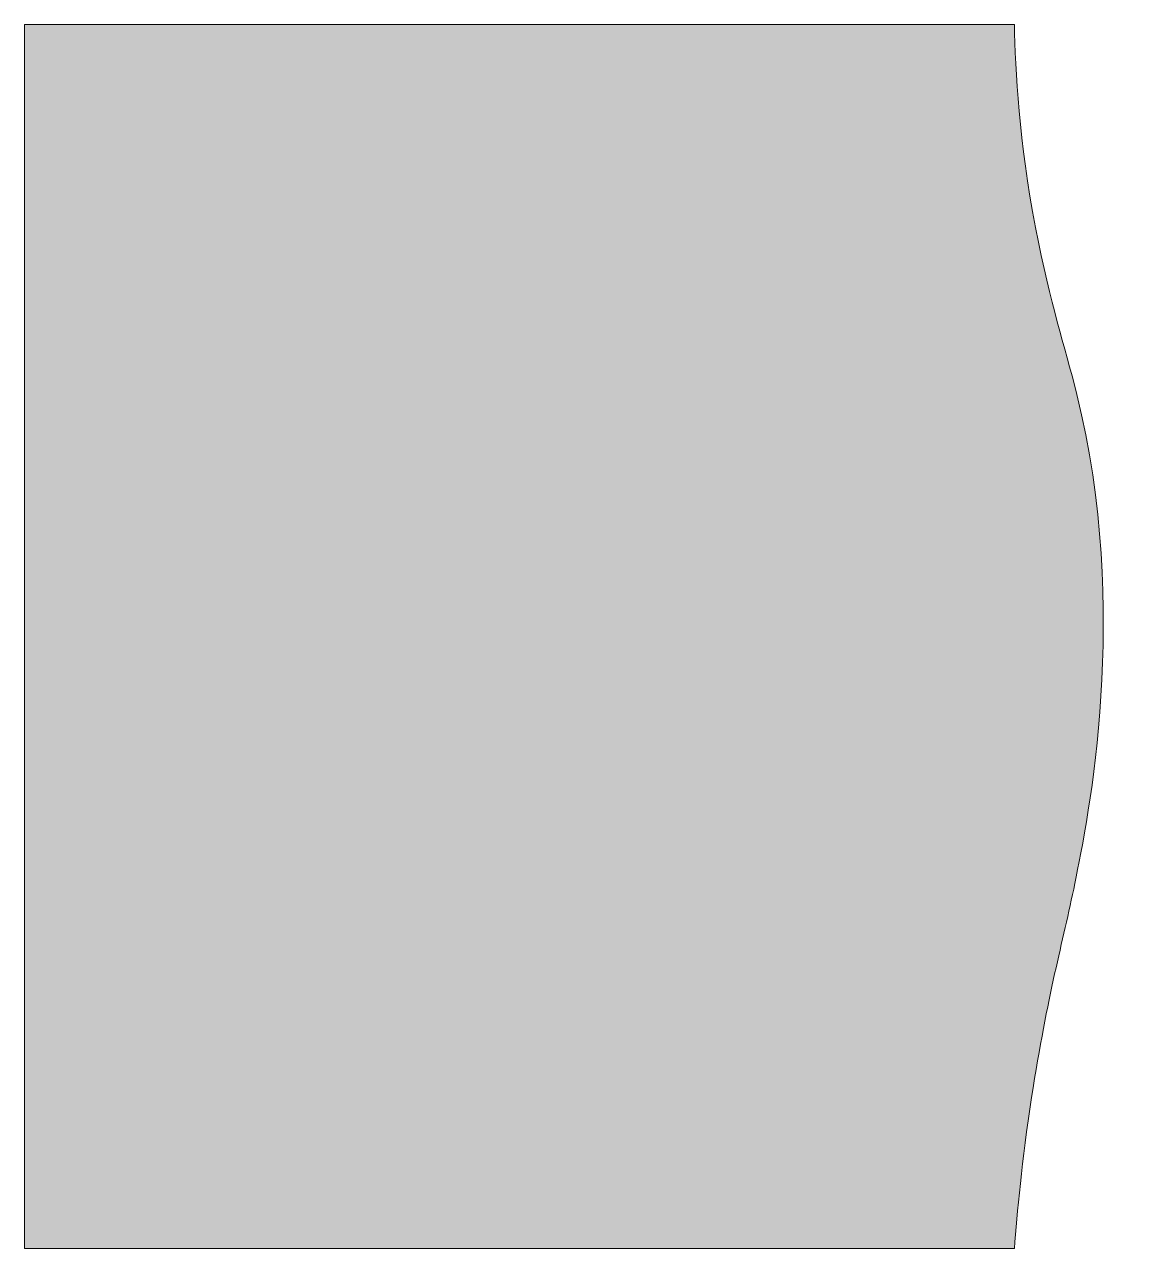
# Model space of a CAD drawing. Header units: inches. Extents: x 406 to 687, y -411 to -99.
import ezdxf

# ---------------------------------------------------------------- set-up
doc = ezdxf.new("R2010")
doc.units = ezdxf.units.IN
doc.header["$MEASUREMENT"] = 0
doc.layers.add('Layer 1', color=7, linetype='Continuous')

msp = doc.modelspace()

# ---------------------------------------------------------------- hatches: boundary and pattern name
at = {"layer": 'Layer 1', "true_color": 0x0071bc}
h = msp.add_hatch(color=152, dxfattribs=at)
h.dxf.hatch_style = 2
edge = h.paths.add_edge_path()
edge.add_spline(control_points=[(657.61, -410.94), (657.61, -410.94), (405.61, -410.94), (405.61, -410.94), (405.61, -410.94), (405.61, -99.33), (405.61, -99.33), (405.61, -99.33), (657.61, -99.33), (657.61, -99.33), (657.81, -111.07), (658.81, -129.2), (663, -151), (666.95, -171.53), (670.26, -180.41), (673.5, -193.5), (687.17, -248.69), (676.37, -301.54), (673, -318), (669.86, -333.34), (666.09, -345.97), (662, -372.5), (659.51, -388.63), (658.27, -402.01), (657.61, -410.94)], knot_values=[0, 0, 0, 0, 1, 1, 1, 2, 2, 2, 3, 3, 3, 4, 4, 4, 5, 5, 5, 6, 6, 6, 7, 7, 7, 8, 8, 8, 8], degree=3, periodic=1)

# ---------------------------------------------------------------- linework, layer by layer
at = {"layer": 'Layer 1', "lineweight": 0}
msp.add_open_spline([(657.61, -410.94), (657.61, -410.94), (405.61, -410.94), (405.61, -410.94), (405.61, -410.94), (405.61, -99.33), (405.61, -99.33), (405.61, -99.33), (657.61, -99.33), (657.61, -99.33), (657.81, -111.07), (658.81, -129.2), (663, -151), (666.95, -171.53), (670.26, -180.41), (673.5, -193.5), (687.17, -248.69), (676.37, -301.54), (673, -318), (669.86, -333.34), (666.09, -345.97), (662, -372.5), (659.51, -388.63), (658.27, -402.01), (657.61, -410.94)], degree=3, knots=[0, 0, 0, 0, 1, 1, 1, 2, 2, 2, 3, 3, 3, 4, 4, 4, 5, 5, 5, 6, 6, 6, 7, 7, 7, 8, 8, 8, 8], dxfattribs=at)

doc.saveas('drawing.dxf')
